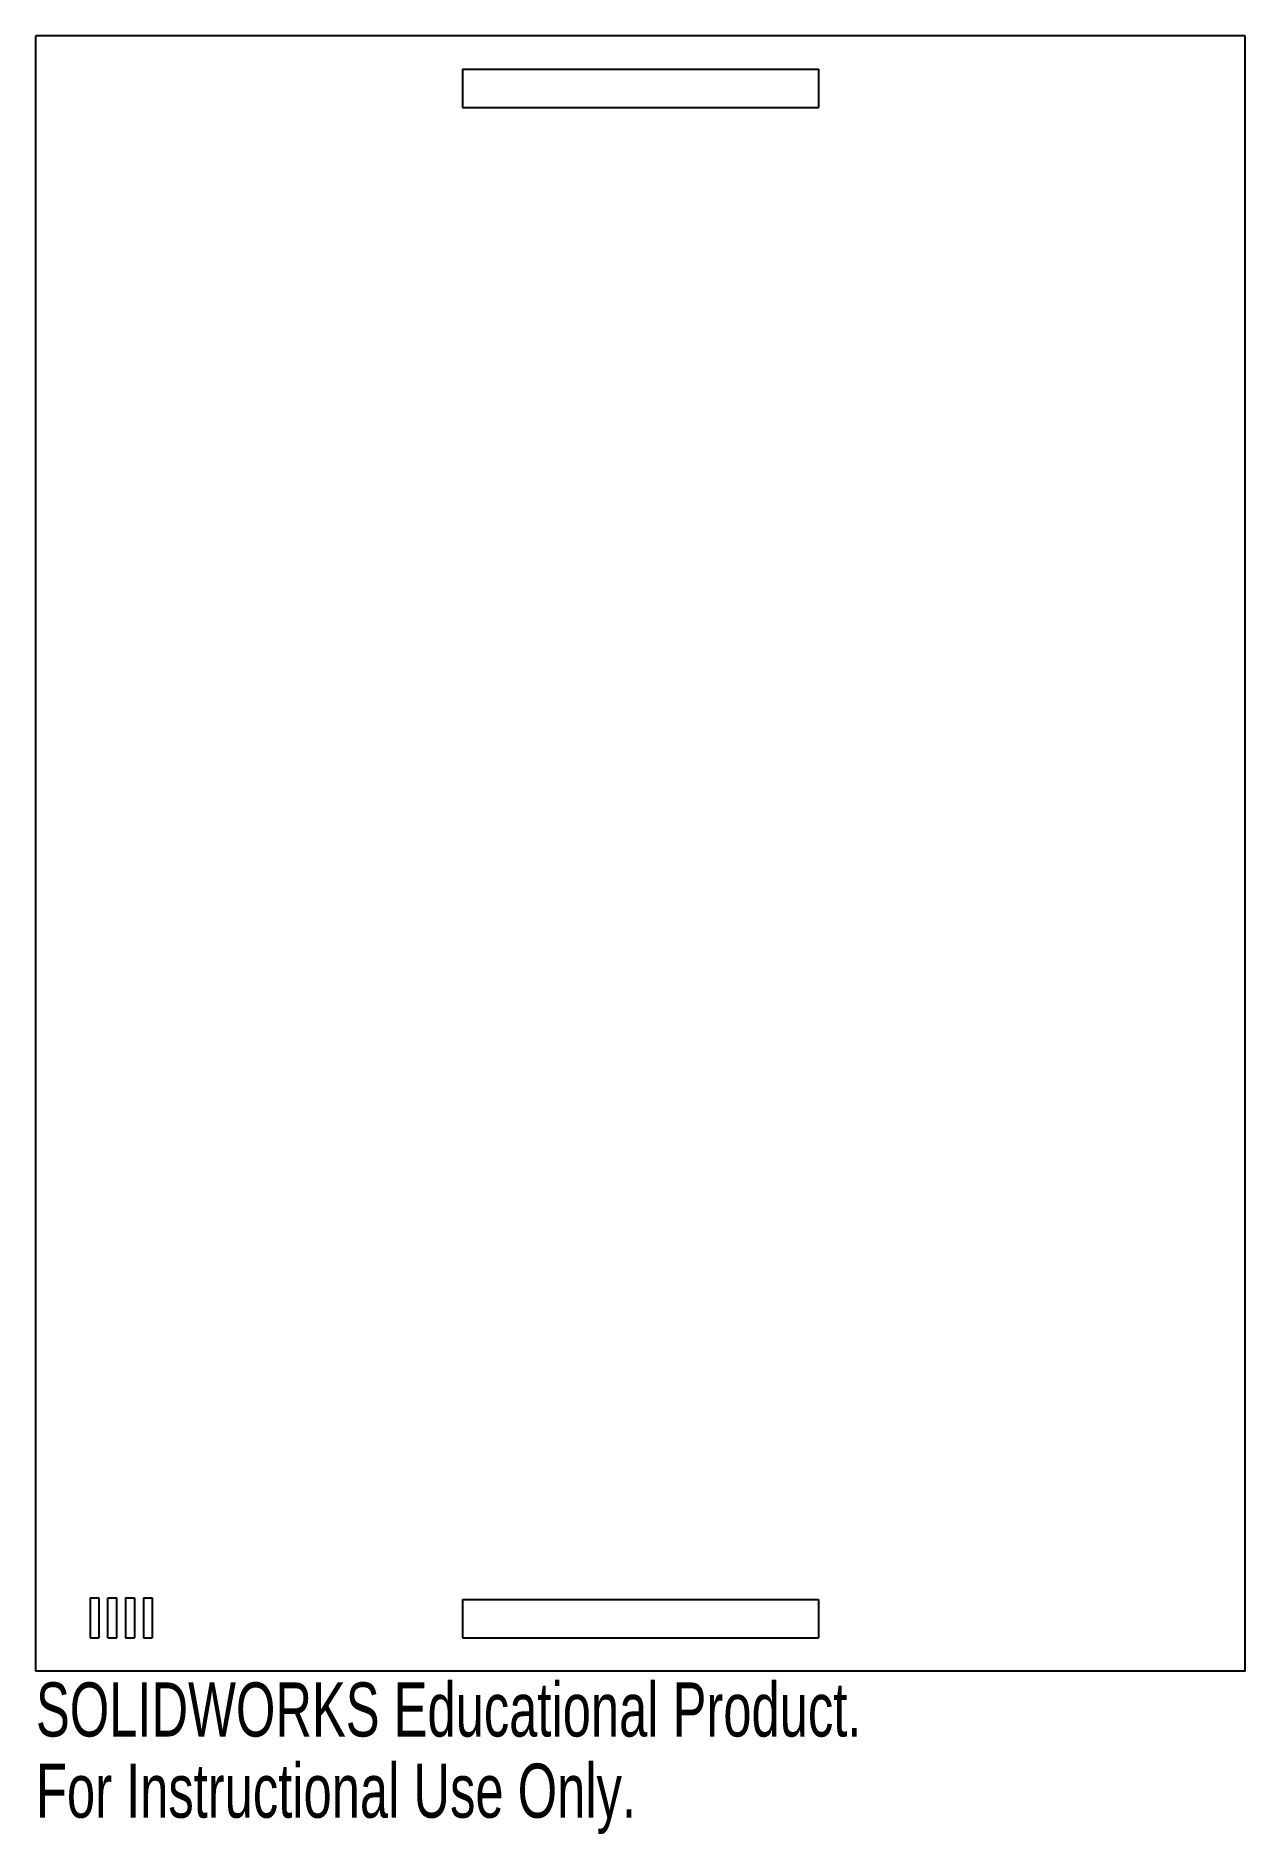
# Model space of a CAD drawing. Header units: inches. Extents: x -2.12 to 2.12, y -3.45 to 2.88.
import ezdxf

# ---------------------------------------------------------------- set-up
doc = ezdxf.new("R2010")
doc.units = ezdxf.units.IN
doc.header["$MEASUREMENT"] = 0
doc.styles.add('SLDTEXTSTYLE0', font='TXT', dxfattribs={"width": 0.7})

msp = doc.modelspace()

# ---------------------------------------------------------------- linework, layer by layer
at = {"color": 7, "linetype": 'Continuous', "lineweight": 25}
for p, q in [((-2.1245, -2.875), (-2.1245, 2.875)), ((2.1245, 2.875), (-2.1245, 2.875)), ((2.1245, -2.875), (2.1245, 2.875)), ((-0.625, 2.758), (0.625, 2.758)), ((-0.625, 2.758), (-0.625, 2.623)), ((0.625, 2.758), (0.625, 2.623)), ((-0.625, 2.623), (0.625, 2.623)), ((-1.9346, -2.618), (-1.9033, -2.618)), ((-1.9346, -2.618), (-1.9346, -2.758)), ((-1.9033, -2.618), (-1.9033, -2.758)), ((-1.8721, -2.758), (-1.8721, -2.618)), ((-1.8721, -2.618), (-1.8408, -2.618)), ((-1.8408, -2.758), (-1.8408, -2.618)), ((-1.8096, -2.618), (-1.7783, -2.618)), ((-1.8096, -2.618), (-1.8096, -2.758)), ((-1.7783, -2.618), (-1.7783, -2.758)), ((-1.7471, -2.618), (-1.7158, -2.618)), ((-1.7471, -2.618), (-1.7471, -2.758)), ((-1.7158, -2.618), (-1.7158, -2.758)), ((-0.625, -2.623), (0.625, -2.623)), ((-0.625, -2.623), (-0.625, -2.758)), ((0.625, -2.623), (0.625, -2.758)), ((-1.9346, -2.758), (-1.9033, -2.758)), ((-1.8721, -2.758), (-1.8408, -2.758)), ((-1.8096, -2.758), (-1.7783, -2.758)), ((-1.7471, -2.758), (-1.7158, -2.758)), ((-0.625, -2.758), (0.625, -2.758)), ((2.1245, -2.875), (-2.1245, -2.875))]:
    msp.add_line(p, q, dxfattribs=at)

# ---------------------------------------------------------------- texts
at = {"color": 7, "linetype": 'Continuous', "char_height": 0.1903, "attachment_point": 1, "style": 'SLDTEXTSTYLE0'}
for s, insert in [('SOLIDWORKS Educational Product.', (-2.1245, -2.9151)), ('For Instructional Use Only.', (-2.1245, -3.2006))]:
    msp.add_mtext(s, dxfattribs=dict(at, insert=insert))

doc.saveas('drawing.dxf')
